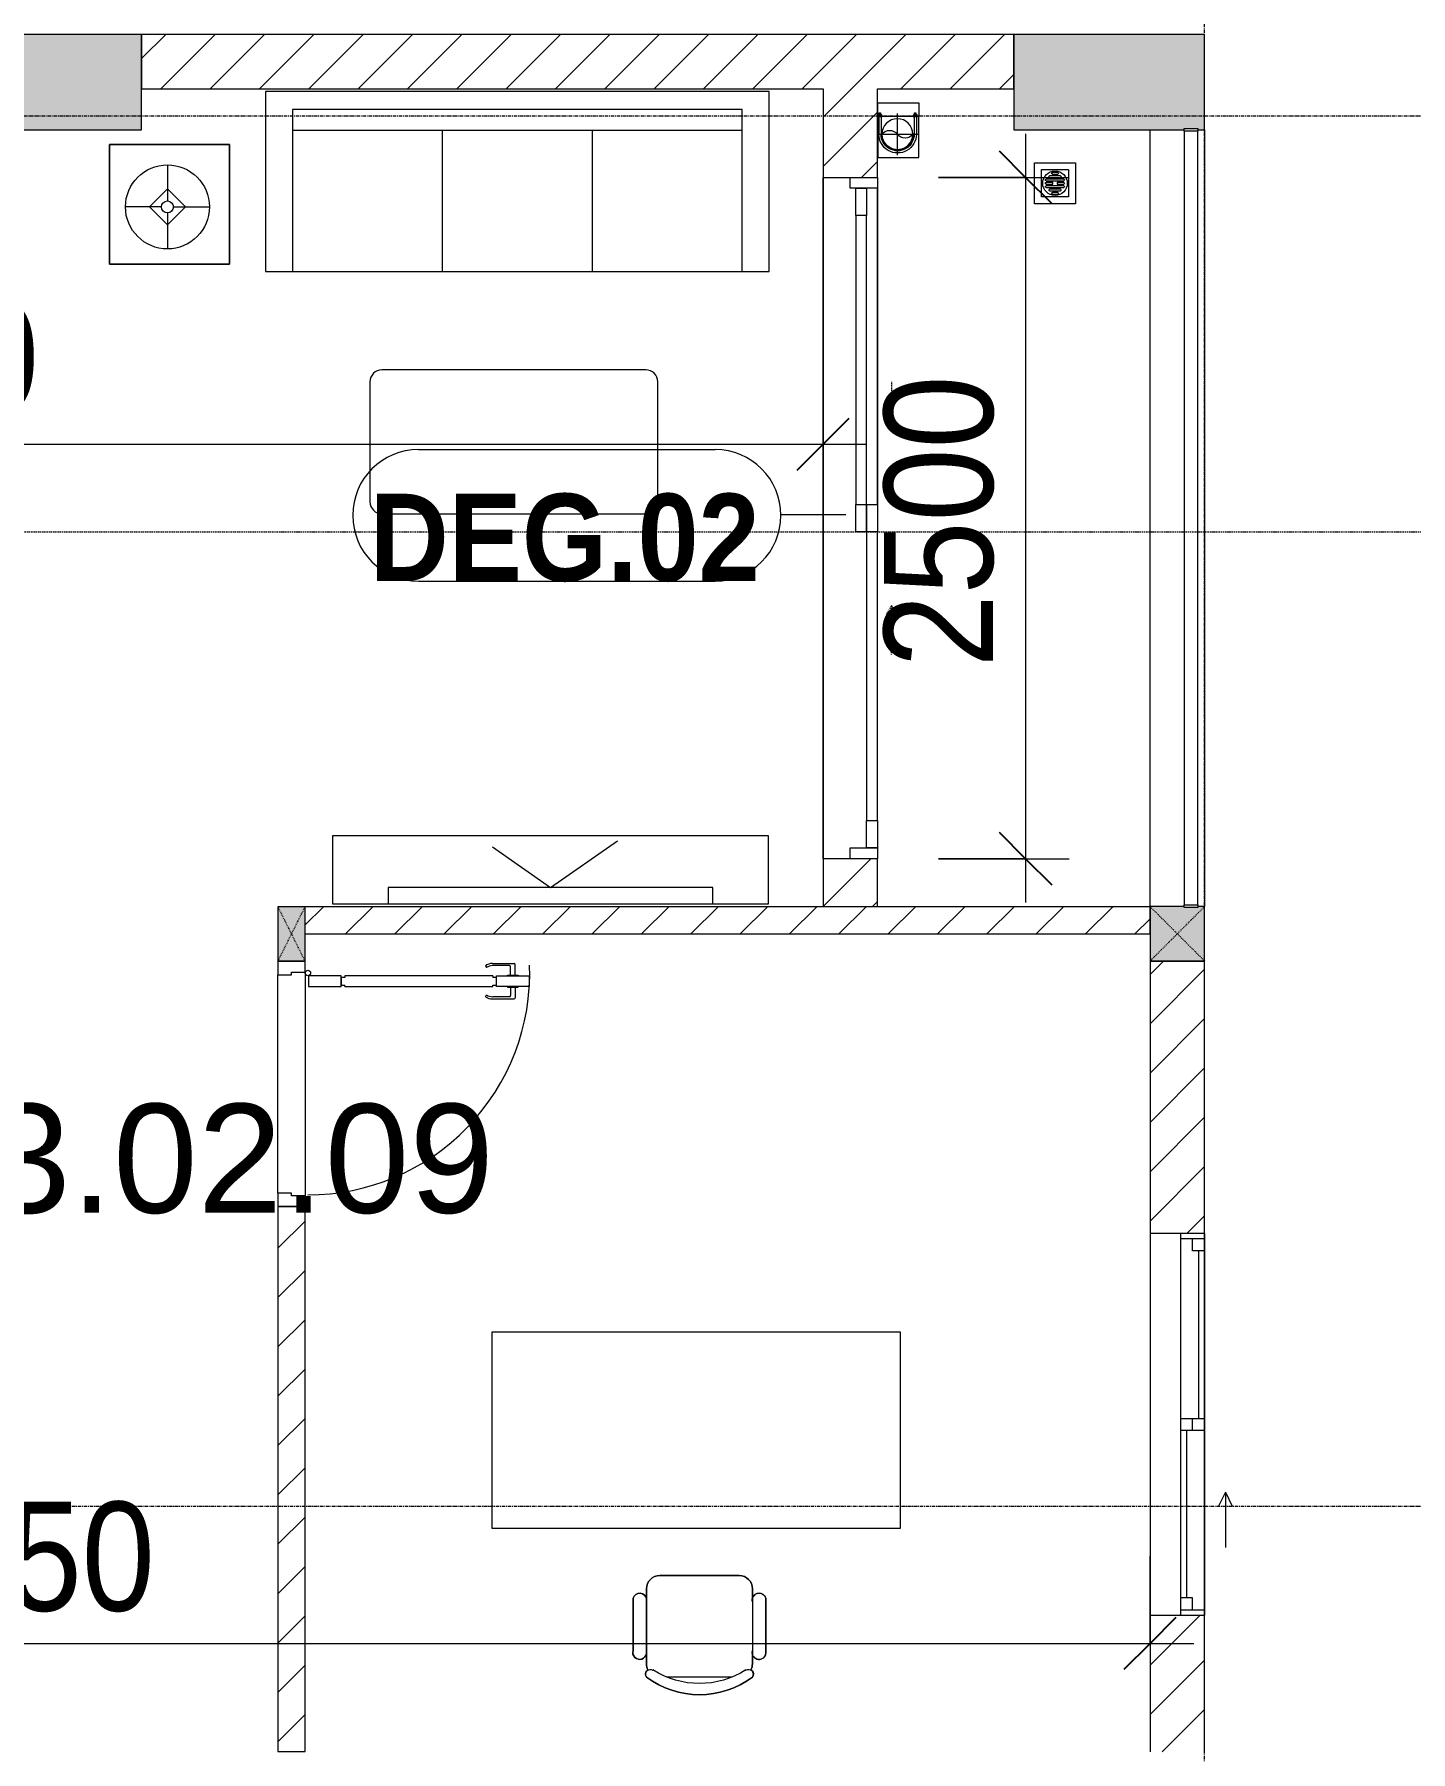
# Model space of a CAD drawing. Header units: millimetres. Extents: x 962 to 239635, y -15958 to 82755.
# Drawn here: x 184710 to 189760, y 27537 to 33837 of the extents above; entities that cross this region are included whole.
import ezdxf

# ---------------------------------------------------------------- set-up
doc = ezdxf.new("R2010")
doc.units = ezdxf.units.MM
for name, pattern in [('Dash', [6, 3, -3]), ('Dash Dot 3_16_', [7.9375, 4.7625, -1.5875, 0, -1.5875]), ('Grid Line', [22.225, 12.7, -3.175, 3.175, -3.175]), ('IMPORT-CENTER _2_', [40.64, 25.4, -5.08, 5.08, -5.08])]:
    doc.linetypes.add(name, pattern=pattern)
for name, color, linetype, lineweight in [('0-1', 7, 'Continuous', 5), ('A-ANNO-DIMS', 211, 'Continuous', 9), ('A-ANNO-DIMS-160', 211, 'Continuous', 9), ('A-AREA-IDEN', 2, 'Continuous', 9), ('A-DETL-GENF-1', 9, 'Continuous', 9), ('A-DOOR', 31, 'Continuous', 9), ('A-DOOR-1', 254, 'Continuous', 9), ('A-DOOR-2', 9, 'Continuous', 9), ('A-DOOR-FRAM', 31, 'Continuous', 9), ('A-DOOR-HDLN', 31, 'Dash', 9), ('A-DOOR-IDEN', 31, 'Continuous', 9), ('A-FLOR-2', 9, 'Continuous', 9), ('A-FLOR-HRAL', 11, 'Continuous', 9), ('A-GLAZ', 151, 'Continuous', 9), ('A-WALL', 113, 'Continuous', 9), ('A-WALL-1', 253, 'Continuous', 18), ('A-WALL-2', 9, 'Continuous', 9), ('A-WALL-3', 113, 'Continuous', 18), ('A-WALL-PATT-1', 10, 'Continuous', 9), ('A-WALL-PATT-2', 111, 'Continuous', 9), ('G-ANNO-SYMB-1', 111, 'Dash Dot 3_16_', 18), ('G-IMPT', 8, 'Continuous', 9), ('G-IMPT-2', 8, 'IMPORT-CENTER _2_', 9), ('I-FURN', 30, 'Continuous', 9), ('I-FURN-1', 254, 'Continuous', 9), ('M-EQPM', 50, 'Continuous', 9), ('S-COLS', 52, 'Continuous', 9), ('S-COLS-1', 52, 'Continuous', 5), ('S-COLS-2', 7, 'Continuous', 18), ('S-COLS-3', 254, 'Continuous', 9), ('S-COLS-4', 253, 'Continuous', 18), ('S-COLS-5', 52, 'Dash', 9), ('S-COLS-6', 52, 'Continuous', 18), ('S-COLS-HDLN', 52, 'Dash', 9), ('S-COLS-HDLN-1', 9, 'Dash', 9), ('S-GRID-1', 1, 'Grid Line', 9)]:
    doc.layers.add(name, color=color, linetype=linetype, lineweight=lineweight)
doc.styles.add('Arial_11', font='arial_0.ttf', dxfattribs={"height": 400})
doc.styles.add('Arial_B_6', font='arialbd_0.ttf', dxfattribs={"width": 0.9, "height": 320})
doc.styles.add('UTM Avo', font='UTM Avo.ttf', dxfattribs={"width": 0.9, "height": 400})
doc.dimstyles.new('1_Dim_chi_tiet_2_5', dxfattribs={"dimscale": 304.8, "dimtxt": 399.720379, "dimasz": 0.629921, "dimexe": 0.524934, "dimexo": 0.0625, "dimgap": 0.052493, "dimtad": 1, "dimdec": 0, "dimrnd": 5, "dimzin": 0, "dimdsep": 46, "dimtxsty": 'UTM Avo', "dimblk1": 'OBLIQUE', "dimblk2": 'OBLIQUE', "dimsah": 1, "dimcen": 0.09, "dimdle": 0.524934, "dimazin": 0, "dimtfac": 1, "dimtdec": 4, "dimtix": 1, "dimtmove": 0, "dimatfit": 3, "dimfxl": 1.049869, "dimfxlon": 1, "dimtvp": 1, "dimtolj": 1, "dimtzin": 0, "dimarcsym": 2})
doc.dimstyles.new('1_Dim_chi_tiet_2_5_1', dxfattribs={"dimscale": 304.8, "dimtxt": 399.720379, "dimasz": 0.629921, "dimexe": 0.524934, "dimexo": 0.0625, "dimgap": 0.052493, "dimtad": 1, "dimdec": 0, "dimrnd": 5, "dimzin": 0, "dimdsep": 46, "dimtxsty": 'UTM Avo', "dimblk1": 'OBLIQUE', "dimblk2": 'OBLIQUE', "dimsah": 1, "dimcen": 0.09, "dimdle": 0.524934, "dimazin": 0, "dimtfac": 1, "dimtdec": 4, "dimtix": 1, "dimtmove": 0, "dimatfit": 3, "dimfxl": 1.049869, "dimfxlon": 1, "dimtvp": 1, "dimtolj": 1, "dimtzin": 0, "dimarcsym": 2})
pattern_1 = [(45, (0, 0), (-90.50967, 90.50967), [])]
pattern_2 = [(45, (61750.9, 0), (-90.50967, 90.50967), [])]

# ---------------------------------------------------------------- blocks, each defined once
blk = doc.blocks.new('NCV_TKTC_KET CAU_rvt-1-TKCS_MB TẦNG 2')
at = {"layer": 'S-COLS-1'}
for points in [[(123352.6, 33486.9), (123352.6, 33836.9), (122052.6, 33836.9), (122052.6, 33486.9), (122209.6, 33486.9)], [(127227.6, 33486.9), (127252.6, 33486.9), (127252.6, 33836.9), (126552.6, 33836.9), (126552.6, 33486.9), (127177.6, 33486.9), (127177.6, 33491.9), (127227.6, 33491.9)]]:
    blk.add_hatch(color=256, dxfattribs=at).paths.add_polyline_path(points)
at = {"layer": 'S-COLS-2'}
for p, q in [((123352.6, 33836.9), (122052.6, 33836.9)), ((123352.6, 33486.9), (123352.6, 33836.9)), ((127252.6, 33836.9), (126552.6, 33836.9)), ((126552.6, 33836.9), (126552.6, 33486.9)), ((127252.6, 33486.9), (127252.6, 33836.9)), ((122052.6, 33486.9), (123352.6, 33486.9)), ((126552.6, 33486.9), (127177.6, 33486.9)), ((127227.6, 33486.9), (127252.6, 33486.9))]:
    blk.add_line(p, q, dxfattribs=at)
blk = doc.blocks.new('DOOR_CW_01 CANH MO-PANEL KINH - DIW_01-900x2200-CỬA GỖ VÂN LAMINATE-553393-TKCS_MB TẦNG 2')
at = {"layer": 'A-DETL-GENF-1'}
for p, q in [((-399, 820.5), (-438, 820.5)), ((-399, 831.8), (-397, 831.8)), ((-399, 792.2), (-399, 831.8)), ((-397, 872), (-357, 872)), ((-397, 752), (-397, 872)), ((-397, 792.2), (-397, 831.8)), ((-357, 872), (-357, 752)), ((-357, 792.2), (-357, 831.8)), ((-355, 831.8), (-357, 831.8)), ((-355, 792.2), (-355, 831.8)), ((-355, 820.5), (-316, 820.5)), ((-442, 737), (-442, 816.5)), ((-434, 799.5), (-434, 737)), ((-399, 803.5), (-430, 803.5)), ((-397, 792.2), (-399, 792.2)), ((-357, 792.2), (-355, 792.2)), ((-355, 803.5), (-324, 803.5)), ((-320, 799.5), (-320, 737)), ((-312, 737), (-312, 816.5)), ((-433.9, 711.2), (-427.3, 715.8)), ((-357, 752), (-397, 752)), ((-397, 738), (-391, 738)), ((-397, 738), (-397, 196)), ((-363, 752), (-391, 752)), ((-391, 752), (-391, 738)), ((-363, 738), (-363, 752)), ((-357, 738), (-363, 738)), ((-357, 196), (-357, 738)), ((-320.1, 711.2), (-326.7, 715.8)), ((-397, 196), (-391, 196)), ((-391, 196), (-391, 182)), ((-357, 196), (-363, 196)), ((-363, 182), (-363, 196)), ((-357, 182), (-397, 182)), ((-397, 182), (-397, 62)), ((-391, 182), (-363, 182)), ((-357, 62), (-357, 182)), ((-397, 62), (-357, 62))]:
    blk.add_line(p, q, dxfattribs=at)
blk.add_circle((-407, 60), 10, dxfattribs=at)
for centre, radius, start, end in [((-438, 816.5), 4, 90, 180), ((-407, 60), 814, 360, 92), ((-316, 816.5), 4, 0, 90), ((-430, 799.5), 4, 90, 180), ((-324, 799.5), 4, 360, 90), ((-397, 737), 45, 180, 215), ((-397, 737), 37, 180, 215), ((-357, 737), 37, 325, 0), ((-357, 737), 45, 325, 0)]:
    blk.add_arc(centre, radius, start, end, dxfattribs=at)
at = {"layer": 'A-DOOR-2'}
for p, q in [((-410, 50), (-450, 50)), ((-450, 50), (-450, -50)), ((-410, 0), (-410, 50)), ((-400, 0), (-410, 0)), ((-407, 50), (-382, 50)), ((-400, -50), (-400, 0)), ((410, 0), (400, 0)), ((400, 0), (400, -50)), ((450, 50), (410, 50)), ((410, 50), (410, 0)), ((450, -50), (450, 50)), ((-450, -50), (-400, -50)), ((400, -50), (450, -50))]:
    blk.add_line(p, q, dxfattribs=at)
blk = doc.blocks.new('BAN LV A - BAN LV A_dwg_ban hoc2-348006-TKCS_MB TẦNG 2')
at = {"layer": 'I-FURN'}
for p, q in [((-194.4, 388.8), (-194.4, 113.4)), ((145.8, 437.4), (-145.8, 437.4)), ((194.4, 113.4), (194.4, 388.8)), ((-243, 354.4), (-243, 162)), ((194.4, 351.4), (194.4, 150.8)), ((243.7, 162), (243.7, 354.4)), ((-120.5, 64.8), (120.5, 64.8))]:
    blk.add_line(p, q, dxfattribs=at)
at = {"layer": 'I-FURN', "flags": 128}
blk.add_lwpolyline([(-737.8, 610.5), (-737.8, 1330.5), (-154.9, 1330.5), (762.2, 1330.5), (762.2, 610.5)], close=True, dxfattribs=at)
at = {"layer": 'I-FURN'}
for centre, radius, start, end in [((-145.8, 388.8), 48.6, 90, 180), ((145.8, 388.8), 48.6, 360, 90), ((-218.7, 347.3), 25.3, 343.7398, 163.7398), ((219.4, 347.3), 25.3, 16.2602, 170.70537), ((-218.7, 154.9), 25.3, 163.7398, 16.2602), ((219.4, 154.9), 25.3, 189.29463, 16.2602), ((-180.2, 75.4), 17.8, 57.97259, 216.69006), ((-145.8, 113.4), 48.6, 180, 207.58444), ((0, 324), 324, 233.1301, 306.8699), ((0, 359.3), 318.2, 237.57575, 302.42425), ((180.2, 75.4), 17.8, 323.30994, 122.02741), ((145.8, 113.4), 48.6, 332.41556, 0)]:
    blk.add_arc(centre, radius, start, end, dxfattribs=at)
blk = doc.blocks.new('BAN LV A - BAN LV A_dwg-348005-TKCS_MB TẦNG 2')
at = {"extrusion": (0, 0, -1), "zscale": -1, "rotation": 180}
blk.add_blockref('BAN LV A - BAN LV A_dwg_ban hoc2-348006-TKCS_MB TẦNG 2', (-729, 1383.7), dxfattribs=at)
blk = doc.blocks.new('BAN LV A - BAN LV A-348231-TKCS_MB TẦNG 2')
at = {"layer": 'I-FURN-1'}
for p, q in [((534.6, 1270.3), (534.6, 1235.9)), ((923.4, 1232.9), (923.4, 1270.3)), ((486, 1221.7), (486, 1029.3)), ((972.7, 1029.3), (972.7, 1221.7)), ((534.6, 1029.3), (534.6, 994.9)), ((923.4, 994.9), (923.4, 1032.3)), ((583.2, 946.3), (874.8, 946.3)), ((1491.2, 773.2), (-8.8, 773.2)), ((-8.8, 773.2), (-8.8, 53.2)), ((1491.2, 53.2), (1491.2, 773.2)), ((-8.8, 53.2), (1491.2, 53.2))]:
    blk.add_line(p, q, dxfattribs=at)
for centre, radius, start, end in [((729, 1059.7), 324, 53.1301, 126.8699), ((548.9, 1308.3), 17.8, 143.30994, 240.59603), ((583.2, 1270.3), 48.6, 152.41556, 180), ((909.2, 1308.3), 17.8, 299.40397, 36.69006), ((874.8, 1270.3), 48.6, 360, 27.58444), ((510.3, 1228.8), 25.3, 16.2602, 196.2602), ((948.4, 1228.8), 25.3, 343.7398, 170.70537), ((510.3, 1036.4), 25.3, 196.2602, 343.7398), ((948.4, 1036.4), 25.3, 189.29463, 343.7398), ((583.2, 994.9), 48.6, 180, 270), ((874.8, 994.9), 48.6, 270, 360)]:
    blk.add_arc(centre, radius, start, end, dxfattribs=at)
blk.add_blockref('BAN LV A - BAN LV A_dwg-348005-TKCS_MB TẦNG 2', (0, 0))
blk = doc.blocks.new('G1_SOF - BO TRU - 100x200-745959-TKCS_MB TẦNG 2')
at = {"layer": 'S-COLS'}
blk.add_hatch(color=256, dxfattribs=at).paths.add_polyline_path([(-50, 100), (-50, -100), (50, -100), (50, 100)])
at = {"layer": 'S-COLS-4'}
for p, q in [((50, 100), (-50, 100)), ((-50, 100), (-50, -100)), ((50, -100), (50, 100)), ((-50, -100), (50, -100))]:
    blk.add_line(p, q, dxfattribs=at)
at = {"layer": 'S-COLS-HDLN-1'}
for p, q in [((50, 100), (-50, -100)), ((-50, 100), (50, -100))]:
    blk.add_line(p, q, dxfattribs=at)
blk = doc.blocks.new('LOBBY_SOFA_1 - LOBBY_SOFA_1-901220-TKCS_MB TẦNG 2')
at = {"layer": 'I-FURN'}
for p, q in [((-2556, 0), (-2556, -660)), ((-708, 0), (-2556, 0)), ((-708, -660), (-708, 0)), ((-2457, -66), (-2457, -660)), ((-807, -66), (-2457, -66)), ((-807, -660), (-807, -66)), ((-807, -143), (-2457, -143)), ((-1907, -143), (-1907, -660)), ((-1357, -143), (-1357, -660)), ((-3128.2, -193.5), (-2688.2, -193.5)), ((-3128.2, -633.5), (-3128.2, -193.5)), ((-2688.2, -193.5), (-2688.2, -633.5)), ((-2915.4, -269), (-2915.4, -401)), ((-2915.4, -357), (-2981.4, -423)), ((-2849.4, -423), (-2915.4, -357)), ((-2937.4, -423), (-3069.4, -423)), ((-2981.4, -423), (-2915.4, -489)), ((-2915.4, -489), (-2849.4, -423)), ((-2893.4, -423), (-2761.4, -423)), ((-2915.4, -445), (-2915.4, -577)), ((-2688.2, -633.5), (-3128.2, -633.5)), ((-2556, -660), (-708, -660)), ((-2172.3, -1064.5), (-2172.3, -1504.5)), ((-1160.3, -1020.5), (-2128.3, -1020.5)), ((-1116.3, -1504.5), (-1116.3, -1064.5)), ((-2128.3, -1548.5), (-1160.3, -1548.5))]:
    blk.add_line(p, q, dxfattribs=at)
for radius in [154, 22]:
    blk.add_circle((-2915.4, -423), radius, dxfattribs=at)
for centre, start, end in [((-2128.3, -1064.5), 90, 180), ((-1160.3, -1064.5), 0, 90), ((-2128.3, -1504.5), 180, 270), ((-1160.3, -1504.5), 270, 0)]:
    blk.add_arc(centre, 44, start, end, dxfattribs=at)
at = {"layer": 'I-FURN-1'}
for p, q in [((-708, 0), (-2556, 0)), ((-2556, 0), (-2556, -660)), ((-708, -660), (-708, 0)), ((-2688.2, -193.5), (-3128.2, -193.5)), ((-3128.2, -193.5), (-3128.2, -633.5)), ((-2688.2, -633.5), (-2688.2, -193.5)), ((-3128.2, -633.5), (-2688.2, -633.5)), ((-2556, -660), (-708, -660)), ((-2172.3, -1064.5), (-2172.3, -1504.5)), ((-1160.3, -1020.5), (-2128.3, -1020.5)), ((-1116.3, -1504.5), (-1116.3, -1064.5)), ((-2128.3, -1548.5), (-1160.3, -1548.5))]:
    blk.add_line(p, q, dxfattribs=at)
for centre, start, end in [((-2128.3, -1064.5), 90, 180), ((-1160.3, -1064.5), 0, 90), ((-2128.3, -1504.5), 180, 270), ((-1160.3, -1504.5), 270, 0)]:
    blk.add_arc(centre, 44, start, end, dxfattribs=at)
blk = doc.blocks.new('RES_BAN AN - RES_BAN AN-901223-TKCS_MB TẦNG 2')
at = {"layer": 'I-FURN-1'}
for p, q in [((1600, 0), (0, 0)), ((0, 0), (0, -250)), ((1600, -250), (1600, 0)), ((0, -250), (1600, -250))]:
    blk.add_line(p, q, dxfattribs=at)
blk = doc.blocks.new('KE TIVI-2 - KE TIVI-2-885819-TKCS_MB TẦNG 2')
at = {"layer": 'I-FURN-1'}
for p, q in [((-595.6, 0), (-595.6, -60)), ((595.6, 0), (-595.6, 0)), ((-595.6, -60), (595.6, -60)), ((0, -60), (-245.7, -232.1)), ((213, -209.1), (0, -60)), ((595.6, -60), (595.6, 0))]:
    blk.add_line(p, q, dxfattribs=at)
blk = doc.blocks.new('NCV_TKTC_TANG 2_rvt-1-TKCS_MB TẦNG 2')
at = {"layer": 'A-WALL-PATT-1'}
h = blk.add_hatch(dxfattribs=at)
h.set_pattern_fill('FP_1', color=256, style=0, pattern_type=2)
h.set_pattern_definition(pattern_1)
h.paths.add_polyline_path([(127052.6, 30536.9), (127052.6, 30636.9), (123952.6, 30636.9), (123952.6, 30536.9), (125433.8, 30536.9)])
h = blk.add_hatch(dxfattribs=at)
h.set_pattern_fill('FP_1', color=256, style=0, pattern_type=2)
h.set_pattern_definition(pattern_1)
h.paths.add_polyline_path([(123852.6, 27537.4), (123952.6, 27537.4), (123952.6, 29536.5), (123852.6, 29536.5), (123852.6, 27850)])
at = {"layer": 'A-FLOR-2'}
for p, q in [((125852.6, 30812.4), (125852.6, 33312.4)), ((125852.6, 33312.4), (125852.6, 30813.1)), ((126052.6, 32112.4), (126052.6, 33272.4)), ((125852.6, 30813.1), (125952.6, 30813.1)), ((123852.6, 29586.5), (123852.6, 30386.5)), ((123952.6, 30396.5), (123952.6, 29576.5))]:
    blk.add_line(p, q, dxfattribs=at)
at = {"layer": 'A-WALL-1'}
for p, q in [((127052.6, 30636.9), (123952.6, 30636.9)), ((127052.6, 30536.9), (127052.6, 30636.9)), ((123952.6, 30536.9), (127052.6, 30536.9)), ((123852.6, 30436.5), (123952.6, 30436.5)), ((123952.6, 29536.5), (123852.6, 29536.5)), ((123852.6, 29536.5), (123852.6, 27537.4)), ((123952.6, 27537.4), (123952.6, 29536.5)), ((123852.6, 27537.4), (123952.6, 27537.4))]:
    blk.add_line(p, q, dxfattribs=at)
at = {"layer": 'A-WALL-2'}
for p, q in [((123852.6, 29586.5), (123852.6, 30386.5)), ((123952.6, 30396.5), (123952.6, 29576.5))]:
    blk.add_line(p, q, dxfattribs=at)
at = {"layer": 'A-DOOR-1', "rotation": 269.9999999999996}
blk.add_blockref('DOOR_CW_01 CANH MO-PANEL KINH - DIW_01-900x2200-CỬA GỖ VÂN LAMINATE-553393-TKCS_MB TẦNG 2', (123902.6, 29986.5), dxfattribs=at)
at = {"layer": 'I-FURN-1'}
blk.add_blockref('LOBBY_SOFA_1 - LOBBY_SOFA_1-901220-TKCS_MB TẦNG 2', (126362.6, 33626.9), dxfattribs=at)
at = {"layer": 'I-FURN-1', "rotation": 180}
for name, p in [('RES_BAN AN - RES_BAN AN-901223-TKCS_MB TẦNG 2', (125652.9, 30646.9)), ('KE TIVI-2 - KE TIVI-2-885819-TKCS_MB TẦNG 2', (124852.9, 30646.9)), ('BAN LV A - BAN LV A-348231-TKCS_MB TẦNG 2', (126128.2, 29129.7))]:
    blk.add_blockref(name, p, dxfattribs=at)
at = {"layer": 'S-COLS-3', "rotation": 180}
blk.add_blockref('G1_SOF - BO TRU - 100x200-745959-TKCS_MB TẦNG 2', (123902.6, 30536.9), dxfattribs=at)
blk = doc.blocks.new('1_FAMILY RVT - W01-WxH 1400x1400xmm-389822-TKCS_MB TẦNG 2')
at = {"layer": 'A-GLAZ'}
for p, q in [((248.4, 172.39), (299.2, 197.79)), ((248.4, 172.39), (299.2, 146.99)), ((248.4, 172.39), (451.6, 172.39)), ((-700, 96.19), (-700, -103.81)), ((700, 96.19), (-700, 96.19)), ((-700, 96.19), (-636.5, 96.19)), ((-680.95, 96.19), (-680.95, 7.29)), ((-636.5, 96.19), (-22.225, 96.19)), ((-636.5, 96.19), (-636.5, 51.74)), ((-636.5, 73.965), (-22.225, 73.965)), ((-22.225, 7.29), (-22.225, 96.19)), ((-22.225, 96.19), (22.225, 96.19)), ((22.225, 96.19), (680.95, 96.19)), ((22.225, 96.19), (22.225, 7.29)), ((680.95, 96.19), (700, 96.19)), ((680.95, 96.19), (680.95, 7.29)), ((700, -103.81), (700, 96.19)), ((-700, 7.29), (-680.95, 7.29)), ((-636.5, 51.74), (-680.95, 51.74)), ((-680.95, 7.29), (-22.225, 7.29)), ((22.225, 51.74), (-22.225, 51.74)), ((-22.225, 7.29), (22.225, 7.29)), ((22.225, 29.515), (636.5, 29.515)), ((22.225, 7.29), (636.5, 7.29)), ((636.5, 51.74), (636.5, 7.29)), ((680.95, 51.74), (636.5, 51.74)), ((636.5, 7.29), (700, 7.29)), ((-700, -103.81), (700, -103.81))]:
    blk.add_line(p, q, dxfattribs=at)
blk = doc.blocks.new('TKTC_XREF_251221_MB TANG 2-7 - TKTC_XREF_260130_MB TANG 2-5_dwg_$cc-V183-TKCS_MB TẦNG 2')
at = {"layer": 'G-IMPT-2'}
for p, q in [((0, -0.64), (0, 0.673)), ((-0.673, 0), (0.673, 0))]:
    blk.add_line(p, q, dxfattribs=at)
at = {"layer": 'M-EQPM'}
blk.add_circle((0, 0), 0.5, dxfattribs=at)
for centre, radius, start, end in [((0, 0), 0.5, 90, 270), ((0.188, 0.25), 0.313, 126.8699, 233.1301), ((-0.188, -0.25), 0.313, 306.8699, 53.1301)]:
    blk.add_arc(centre, radius, start, end, dxfattribs=at)
blk = doc.blocks.new('TKTC_XREF_251221_MB TANG 2-7 - TKTC_XREF_260130_MB TANG 2-5_dwg_CUM U_DN100-4746799-TKCS_MB TẦNG 2')
at = {"layer": 'G-IMPT'}
blk.add_hatch(color=256, dxfattribs=at).paths.add_polyline_path([(0, 61), (15.8, 58.9), (30.5, 52.8), (43.1, 43.1), (52.8, 30.5), (58.9, 15.8), (61, 0), (58.9, -15.8), (52.8, -30.5), (43.1, -43.1), (30.5, -52.8), (15.8, -58.9), (0, -61), (0, -57), (14.8, -55.1), (28.5, -49.4), (40.3, -40.3), (49.4, -28.5), (55.1, -14.8), (57, 0), (55.1, 14.8), (49.4, 28.5), (40.3, 40.3), (28.5, 49.4), (14.8, 55.1), (0, 57)])
for p, q in [((-79.1, 66.6), (-79.1, 63.4)), ((-76.6, 66.6), (-76.6, 63.4)), ((-74.6, 66.6), (-74.6, 63.4)), ((-72.7, 69.3), (-72.7, 60.7)), ((-66.9, 67.9), (-71.7, 67.9)), ((-65, 69), (0, 69)), ((-66.9, 62.1), (-71.7, 62.1)), ((-72.7, -60.7), (-72.7, -69.3)), ((-66.9, -62.1), (-71.7, -62.1)), ((-79.1, -63.4), (-79.1, -66.6)), ((-76.6, -63.4), (-76.6, -66.6)), ((-74.6, -63.4), (-74.6, -66.6)), ((-66.9, -67.9), (-71.7, -67.9)), ((-65, -69), (0, -69))]:
    blk.add_line(p, q, dxfattribs=at)
at = {"layer": 'G-IMPT', "flags": 128}
for points in [[(-72.7, 67.6), (-78.1, 67.6), (-78.1, 62.4), (-72.7, 62.4)], [(-71.7, 59.2), (-66.9, 59.2), (-66.9, 70.8), (-71.7, 70.8)], [(-66.9, 70.8), (-66.9, 72.7), (-65, 72.7), (-65, 57.3), (-66.9, 57.3), (-66.9, 59.2)], [(-65, 61), (0, 61), (0, 57)], [(-72.7, -62.4), (-78.1, -62.4), (-78.1, -67.6), (-72.7, -67.6)], [(-71.7, -70.8), (-66.9, -70.8), (-66.9, -59.2), (-71.7, -59.2)], [(-66.9, -59.2), (-66.9, -57.3), (-65, -57.3), (-65, -72.7), (-66.9, -72.7), (-66.9, -70.8)], [(-65, -61), (0, -61), (0, -57)]]:
    blk.add_lwpolyline(points, dxfattribs=at)
at = {"layer": 'G-IMPT'}
for centre, radius, start, end in [((-78.1, 66.6), 0.96, 90, 180), ((-78.1, 63.4), 0.96, 180, 270), ((-71.1, 69.3), 1.56, 112.61986, 247.38014), ((-67.9, 65), 4.8, 143.1301, 216.8699), ((0, 0), 69, 270, 90), ((-71.1, 60.7), 1.56, 112.61986, 247.38014), ((0, 0), 61, 270, 90), ((0, 0), 57, 270, 90), ((-78.1, -63.4), 0.96, 90, 180), ((-71.1, -60.7), 1.56, 112.61986, 247.38014), ((-67.9, -65), 4.8, 143.1301, 216.8699), ((-78.1, -66.6), 0.96, 180, 270), ((-71.1, -69.3), 1.56, 112.61986, 247.38014)]:
    blk.add_arc(centre, radius, start, end, dxfattribs=at)
blk = doc.blocks.new('TKTC_XREF_251221_MB TANG 2-7 - TKTC_XREF_260130_MB TANG 2-5_dwg_THU NUOC - THU NUOC-444531-TKCS_MB TẦNG 1-4746810-TKCS_MB TẦNG 2')
at = {"layer": 'G-IMPT'}
for p, q in [((-23.3, 10.8), (40.9, 10.8)), ((40.9, 4.8), (-23.3, 4.8)), ((-11, 23.3), (28.5, 23.3)), ((28.5, 17.3), (-11, 17.3)), ((-1.1, 35.6), (18.5, 35.6)), ((18.5, 29.6), (-1.1, 29.6)), ((-23.3, -13.6), (40.9, -13.6)), ((40.9, -19.6), (-23.3, -19.6)), ((-11, -26.1), (28.5, -26.1)), ((28.5, -32.1), (-11, -32.1)), ((-1.1, -38.5), (18.5, -38.5)), ((18.5, -44.5), (-1.1, -44.5))]:
    blk.add_line(p, q, dxfattribs=at)
at = {"layer": 'G-IMPT', "flags": 128}
for points in [[(83.7, -79.4), (83.7, 70.6), (-66.3, 70.6), (-66.3, -79.4)], [(58.7, -54.4), (58.7, 45.6), (-41.3, 45.6), (-41.3, -54.4)]]:
    blk.add_lwpolyline(points, close=True, dxfattribs=at)
for points in [[(-23.3, -1.2), (0.7, -1.2), (0.7, -7.2), (-23.3, -7.2)], [(40.9, -7.2), (16.7, -7.2), (16.7, -1.2), (40.9, -1.2)]]:
    blk.add_lwpolyline(points, dxfattribs=at)
at = {"layer": 'G-IMPT'}
for centre, radius, start, end in [((8.7, -4.4), 45, 360, 180), ((8.7, -4.4), 45, 360, 180), ((-23.3, 7.8), 3, 90, 270), ((-11, 20.3), 3, 90, 270), ((-1.1, 32.6), 3, 90, 270), ((18.5, 32.6), 3, 270, 90), ((28.5, 20.3), 3, 270, 90), ((40.9, 7.8), 3, 270, 90), ((8.7, -4.4), 45, 180, 360), ((8.7, -4.4), 45, 180, 360), ((-23.3, -4.2), 3, 90, 270), ((-23.3, -16.6), 3, 90, 270), ((-11, -29.1), 3, 90, 270), ((-1.1, -41.5), 3, 90, 270), ((18.5, -41.5), 3, 270, 90), ((28.5, -29.1), 3, 270, 90), ((40.9, -4.2), 3, 270, 90), ((40.9, -16.6), 3, 270, 90)]:
    blk.add_arc(centre, radius, start, end, dxfattribs=at)
blk = doc.blocks.new('TKTC_XREF_251221_MB TANG 2-7 - TKTC_XREF_251221_MB TANG 2-7-2039446-TKCS_MB TẦNG 2')
at = {"layer": 'M-EQPM'}
for p, q in [((92401, 16298.6), (92401.4, 16348.4)), ((92401.4, 16348.4), (92551.8, 16348.4)), ((92551.8, 16348.4), (92551.5, 16298.6)), ((92551.5, 16298.6), (92401, 16298.6)), ((92551.6, 16298.5), (92401.3, 16298.5)), ((92401.3, 16298.5), (92401.3, 16148.8)), ((92551.6, 16148.8), (92551.6, 16298.5)), ((92401.3, 16148.8), (92551.6, 16148.8))]:
    blk.add_line(p, q, dxfattribs=at)
at = {"extrusion": (0, 0, -1)}
for name, p, xscale, yscale, zscale, rotation in [('TKTC_XREF_251221_MB TANG 2-7 - TKTC_XREF_260130_MB TANG 2-5_dwg_$cc-V183-TKCS_MB TẦNG 2', (-92472.8, 16233.6), 113.7150000000073, 113.7150000000073, -113.7150000000073, 89.99900866374671), ('TKTC_XREF_251221_MB TANG 2-7 - TKTC_XREF_260130_MB TANG 2-5_dwg_CUM U_DN100-4746799-TKCS_MB TẦNG 2', (-92473.7, 16233.6), 0.9975000000000006, 0.9975000000000006, -0.9975000000000006, 270.0009913382947)]:
    blk.add_blockref(name, p, dxfattribs=dict(at, xscale=xscale, yscale=yscale, zscale=zscale, rotation=rotation))
at = {"extrusion": (0, 0, -1), "zscale": -1}
blk.add_blockref('TKTC_XREF_251221_MB TANG 2-7 - TKTC_XREF_260130_MB TANG 2-5_dwg_THU NUOC - THU NUOC-444531-TKCS_MB TẦNG 1-4746810-TKCS_MB TẦNG 2', (-93059.9, 16058.1), dxfattribs=at)
blk = doc.blocks.new('Railing - 50 x 10mm-1251311-TKCS_MB TẦNG 2')
at = {"layer": 'A-FLOR-HRAL'}
for p, q in [((25, 5), (-25, 5)), ((-25, 5), (-25, -5)), ((25, -5), (25, 5)), ((-25, -5), (25, -5))]:
    blk.add_line(p, q, dxfattribs=at)
blk = doc.blocks.new('Railing - Railing-3231485-TKCS_MB TẦNG 2')
at = {"layer": 'A-FLOR-HRAL'}
for p, q in [((127177.6, 33481.9), (127177.6, 30644)), ((127227.6, 30644), (127227.6, 33481.9))]:
    blk.add_line(p, q, dxfattribs=at)
at = {"extrusion": (0, 0, -1), "zscale": -1}
for p in [(-127202.6, 33486.9), (-127202.6, 30639)]:
    blk.add_blockref('Railing - 50 x 10mm-1251311-TKCS_MB TẦNG 2', p, dxfattribs=at)
blk = doc.blocks.new('DEG_02-DEG_03 - DEG_02-2500x2400mm-CỬA ĐI 02 CÁNH TRƯỢT-841416-TKCS_MB TẦNG 2')
at = {"layer": 'A-DOOR'}
for p, q in [((-1210, -100), (-1210, -60)), ((-1210, -60), (-1110, -60)), ((-1110, -60), (-1110, -100)), ((-50, -60), (-1110, -60)), ((-50, -60), (-50, -20)), ((-50, -20), (50, -20)), ((50, -60), (-50, -60)), ((-50, -100), (-50, -60)), ((-50, -60), (50, -60)), ((50, -20), (50, -60)), ((1110, -20), (50, -20)), ((50, -60), (1110, -60)), ((50, -60), (50, -100)), ((1110, -60), (1110, -20)), ((1110, -20), (1210, -20)), ((1210, -60), (1110, -60)), ((1210, -20), (1210, -60)), ((-1110, -100), (-1210, -100)), ((-1110, -100), (-50, -100)), ((50, -100), (-50, -100))]:
    blk.add_line(p, q, dxfattribs=at)
at = {"layer": 'A-DOOR-FRAM'}
for p, q in [((-1250, 0), (-1210, 0)), ((-1250, -100), (-1250, 0)), ((-1210, 0), (-1210, -100)), ((1210, -100), (1210, 0)), ((1210, 0), (1250, 0)), ((1250, 0), (1250, -100)), ((-1210, -100), (-1250, -100)), ((1250, -100), (1210, -100))]:
    blk.add_line(p, q, dxfattribs=at)
at = {"layer": 'A-DOOR-HDLN'}
for p, q in [((-500.4, -151.1), (-320.4, -151.1)), ((-320.4, -151.1), (-355, -131.1)), ((-320.4, -151.1), (-355, -171.1)), ((320.4, -151.1), (355, -131.1)), ((320.4, -151.1), (355, -171.1)), ((500.4, -151.1), (320.4, -151.1))]:
    blk.add_line(p, q, dxfattribs=at)
blk = doc.blocks.new('G1_SOF - BO TRU - 200x200-3052401-TKCS_MB TẦNG 2')
at = {"layer": 'S-COLS-HDLN'}
for p, q in [((-100, -100), (100, 100)), ((100, -100), (-100, 100))]:
    blk.add_line(p, q, dxfattribs=at)
blk = doc.blocks.new('DIMBLOCK206-TKCS_MB TẦNG 2')
at = {"layer": 'A-ANNO-DIMS-160'}
for p, q in [((188346.7, 33472.4), (188346.7, 30652.4)), ((188026.7, 33312.4), (188506.7, 33312.4)), ((188346.7, 33312.4), (188026.7, 33312.4)), ((188026.7, 30812.4), (188506.7, 30812.4)), ((188346.7, 30812.4), (188026.7, 30812.4))]:
    blk.add_line(p, q, dxfattribs=at)
at = {"layer": 'A-ANNO-DIMS-160', "lineweight": 25}
for p, q in [((188346.7, 33312.4), (188250.7, 33408.4)), ((188346.7, 33312.4), (188442.7, 33216.4)), ((188346.7, 30812.4), (188250.7, 30908.4)), ((188346.7, 30812.4), (188442.7, 30716.4))]:
    blk.add_line(p, q, dxfattribs=at)
at = {"layer": 'A-ANNO-DIMS-160', "color": 0, "insert": (187827, 31514.6), "char_height": 400, "width": 1314.636, "attachment_point": 1, "rotation": 90, "line_spacing_factor": 1.110334, "style": 'UTM Avo'}
blk.add_mtext('2500', dxfattribs=at)
blk = doc.blocks.new('_Oblique')
at = {"color": 0, "linetype": 'ByBlock', "lineweight": -2}
blk.add_line((-0.5, -0.5), (0.5, 0.5), dxfattribs=at)
blk = doc.blocks.new('STN_Door Tag - STN_Door Tag-1788670-TKCS_MB TẦNG 2')
at = {"layer": 'A-DOOR-IDEN'}
for p, q in [((-3.37, 1.495), (3.431, 1.495)), ((-3.37, -1.524), (3.431, -1.524))]:
    blk.add_line(p, q, dxfattribs=at)
for centre, start, end in [((-3.37, -0.015), 90, 270), ((3.431, -0.015), 270, 90)]:
    blk.add_arc(centre, 1.509, start, end, dxfattribs=at)
blk = doc.blocks.new('DIMBLOCK294-TKCS_MB TẦNG 2')
at = {"layer": 'A-ANNO-DIMS-160'}
for p, q in [((180803.5, 32653.2), (180803.5, 32173.2)), ((180803.5, 32333.2), (180803.5, 32653.2)), ((187603.5, 32653.2), (187603.5, 32173.2)), ((187603.5, 32333.2), (187603.5, 32653.2)), ((180643.5, 32333.2), (187763.5, 32333.2))]:
    blk.add_line(p, q, dxfattribs=at)
at = {"layer": 'A-ANNO-DIMS-160', "lineweight": 25}
for p, q in [((180803.5, 32333.2), (180899.5, 32429.2)), ((187603.5, 32333.2), (187699.5, 32429.2)), ((180803.5, 32333.2), (180707.5, 32237.2)), ((187603.5, 32333.2), (187507.5, 32237.2))]:
    blk.add_line(p, q, dxfattribs=at)
at = {"layer": 'A-ANNO-DIMS-160', "color": 0, "insert": (183655.7, 32852.8), "char_height": 400, "width": 1314.636, "attachment_point": 1, "line_spacing_factor": 1.110334, "style": 'UTM Avo'}
blk.add_mtext('6800', dxfattribs=at)
blk = doc.blocks.new('DIMBLOCK360-TKCS_MB TẦNG 2')
at = {"layer": 'A-ANNO-DIMS-160'}
for p, q in [((180453.5, 28254.2), (180453.5, 27774.2)), ((180453.5, 27934.2), (180453.5, 28254.2)), ((188803.5, 28254.2), (188803.5, 27774.2)), ((188803.5, 27934.2), (188803.5, 28254.2)), ((180293.5, 27934.2), (188963.5, 27934.2))]:
    blk.add_line(p, q, dxfattribs=at)
at = {"layer": 'A-ANNO-DIMS-160', "lineweight": 25}
for p, q in [((180453.5, 27934.2), (180549.5, 28030.2)), ((188803.5, 27934.2), (188899.5, 28030.2)), ((180453.5, 27934.2), (180357.5, 27838.2)), ((188803.5, 27934.2), (188707.5, 27838.2))]:
    blk.add_line(p, q, dxfattribs=at)
at = {"layer": 'A-ANNO-DIMS-160', "color": 0, "insert": (184080.7, 28453.9), "char_height": 400, "width": 1314.636, "attachment_point": 1, "line_spacing_factor": 1.110334, "style": 'UTM Avo'}
blk.add_mtext('8350', dxfattribs=at)

msp = doc.modelspace()

# ---------------------------------------------------------------- hatches: boundary and pattern name
at = {"layer": 'A-WALL-PATT-2'}
h = msp.add_hatch(dxfattribs=at)
h.set_pattern_fill('FP_1', color=256, style=0, pattern_type=2)
h.set_pattern_definition(pattern_2)
h.paths.add_polyline_path([(188303.5, 33636.9), (188303.5, 33836.9), (185103.5, 33836.9), (185103.5, 33636.9), (187990.7, 33636.9)])
h = msp.add_hatch(dxfattribs=at)
h.set_pattern_fill('FP_1', color=256, style=0, pattern_type=2)
h.set_pattern_definition(pattern_2)
h.paths.add_polyline_path([(187603.5, 30637.5), (187803.5, 30637.5), (187803.5, 30812.4), (187603.5, 30812.4)])
h.paths.add_polyline_path([(187603.5, 33312.4), (187803.5, 33312.4), (187803.5, 33636.9), (187603.5, 33636.9)])
h = msp.add_hatch(dxfattribs=at)
h.set_pattern_fill('FP_1', color=256, style=0, pattern_type=2)
h.set_pattern_definition(pattern_2)
h.paths.add_polyline_path([(189003.5, 27536.9), (189003.5, 28037.4), (188803.5, 28037.4), (188803.5, 27536.9)])
h.paths.add_polyline_path([(188803.5, 29437.4), (189003.5, 29437.4), (189003.5, 30437.4), (188803.5, 30437.4), (188803.5, 29966.3)])
at = {"layer": 'S-COLS-1'}
msp.add_hatch(color=256, dxfattribs=at).paths.add_polyline_path([(188978.5, 30437.4), (189003.5, 30437.4), (189003.5, 30637.4), (188978.5, 30637.4), (188978.5, 30634), (188928.5, 30634), (188928.5, 30637.4), (188803.5, 30637.4), (188803.5, 30437.4), (188928.5, 30437.4)])

# ---------------------------------------------------------------- linework, layer by layer
at = {"layer": 'A-DOOR-IDEN'}
msp.add_line((187687.2, 32074.2), (187449.1, 32074.2), dxfattribs=at)
at = {"layer": 'A-WALL'}
for p, q in [((188803.5, 30637.4), (188803.5, 33486.9)), ((189003.5, 33486.9), (189003.5, 30637.4)), ((187603.5, 30812.4), (187603.5, 33312.4)), ((187803.5, 33272.4), (187803.5, 32112.4)), ((189003.5, 30437.4), (188803.5, 30437.4))]:
    msp.add_line(p, q, dxfattribs=at)
at = {"layer": 'A-WALL-3'}
for p, q in [((188303.5, 33836.9), (185103.5, 33836.9)), ((185103.5, 33836.9), (185103.5, 33636.9)), ((188303.5, 33636.9), (188303.5, 33836.9)), ((185103.5, 33636.9), (187603.5, 33636.9)), ((187603.5, 33636.9), (187603.5, 33312.4)), ((187803.5, 33636.9), (188303.5, 33636.9)), ((187803.5, 33312.4), (187803.5, 33636.9)), ((187603.5, 33312.4), (187803.5, 33312.4)), ((187803.5, 30812.4), (187603.5, 30812.4)), ((187603.5, 30812.4), (187603.5, 30637.5)), ((187803.5, 30637.5), (187803.5, 30812.4)), ((187603.5, 30637.5), (187803.5, 30637.5)), ((188803.5, 30437.4), (188803.5, 29437.4)), ((189003.5, 29437.4), (189003.5, 30437.4)), ((188803.5, 28037.4), (188803.5, 27536.9)), ((189003.5, 27536.9), (189003.5, 28037.4))]:
    msp.add_line(p, q, dxfattribs=at)
at = {"layer": 'G-ANNO-SYMB-1'}
msp.add_line((90498.7, 32011.5), (196677.7, 32011.5), dxfattribs=at)
at = {"layer": 'S-COLS'}
msp.add_line((188803.5, 30437.4), (189003.5, 30437.4), dxfattribs=at)
at = {"layer": 'S-COLS-6'}
for p, q in [((188928.5, 30637.4), (188803.5, 30637.4)), ((188803.5, 30637.4), (188803.5, 30437.4)), ((189003.5, 30637.4), (188978.5, 30637.4)), ((189003.5, 30437.4), (189003.5, 30637.4))]:
    msp.add_line(p, q, dxfattribs=at)
at = {"layer": 'S-GRID-1'}
for p, q in [((189003.5, 19351.6), (189003.5, 76542.3)), ((189415.6, 33536.9), (96253.4, 33536.9)), ((193415.6, 33536.9), (189415.6, 33536.9)), ((189415.6, 28436.9), (96253.4, 28436.9)), ((193415.6, 28436.9), (189415.6, 28436.9))]:
    msp.add_line(p, q, dxfattribs=at)

# ---------------------------------------------------------------- block references
at = {"layer": '0-1'}
for name in ['NCV_TKTC_KET CAU_rvt-1-TKCS_MB TẦNG 2', 'NCV_TKTC_TANG 2_rvt-1-TKCS_MB TẦNG 2']:
    msp.add_blockref(name, (61750.9, 0), dxfattribs=at)
at = {"layer": 'A-DOOR', "rotation": 90.0000000000001}
msp.add_blockref('DEG_02-DEG_03 - DEG_02-2500x2400mm-CỬA ĐI 02 CÁNH TRƯỢT-841416-TKCS_MB TẦNG 2', (187703.5, 32062.4), dxfattribs=at)
at = {"layer": 'A-DOOR-IDEN', "xscale": 159.9999999999999, "yscale": 159.9999999999999, "zscale": 159.9999999999999}
msp.add_blockref('STN_Door Tag - STN_Door Tag-1788670-TKCS_MB TẦNG 2', (186658.6, 32074.8), dxfattribs=at)
at = {"layer": 'A-FLOR-HRAL'}
msp.add_blockref('Railing - Railing-3231485-TKCS_MB TẦNG 2', (61750.9, 0), dxfattribs=at)
at = {"layer": 'A-GLAZ', "rotation": 270}
msp.add_blockref('1_FAMILY RVT - W01-WxH 1400x1400xmm-389822-TKCS_MB TẦNG 2', (188907.3, 28737.4), dxfattribs=at)
at = {"layer": 'M-EQPM'}
msp.add_blockref('TKTC_XREF_251221_MB TANG 2-7 - TKTC_XREF_251221_MB TANG 2-7-2039446-TKCS_MB TẦNG 2', (95403.5, 17236.9), dxfattribs=at)
at = {"layer": 'S-COLS-5', "rotation": 180}
msp.add_blockref('G1_SOF - BO TRU - 200x200-3052401-TKCS_MB TẦNG 2', (188903.5, 30537.4), dxfattribs=at)

# ---------------------------------------------------------------- texts
at = {"layer": 'A-AREA-IDEN', "insert": (185278.2, 29508.1), "char_height": 400, "width": 2233.6, "attachment_point": 8, "line_spacing_factor": 0.936439, "style": 'Arial_11'}
msp.add_mtext('\\pt8,16,24,32,40,48,56,64,72,80,88,96,104,112,120,128,136,144,152,160,168,176,184,192,200,208,216,224,232,240,248,256;A3.02.09', dxfattribs=at)
at = {"layer": 'A-DOOR-IDEN', "insert": (186655.4, 31989.5), "char_height": 320, "width": 1467.36, "attachment_point": 5, "line_spacing_factor": 0.936439, "style": 'Arial_B_6'}
msp.add_mtext('\\pt7.2,14.4,21.6,28.8,36,43.2,50.4,57.6,64.8,72,79.2,86.4,93.6,100.8,108,115.2,122.4,129.6,136.8,144,151.2,158.4,165.6,172.8,180,187.2,194.4,201.6,208.8,216,223.2,230.4;DEG.02', dxfattribs=at)

# ---------------------------------------------------------------- dimensions: what is measured, and where the dimension line sits
at = {"layer": 'A-ANNO-DIMS'}
dim = msp.add_linear_dim(base=(188346.7, 30812.4), p1=(188026.7, 33312.4), p2=(188026.7, 30812.4), angle=90, dimstyle='1_Dim_chi_tiet_2_5', override={"dimpost": '<>', "dimfxl": 2500}, dxfattribs=at)
dim.commit()
dim.dimension.update_dxf_attribs({"geometry": 'DIMBLOCK206-TKCS_MB TẦNG 2', "text_midpoint": (188123.7, 32062.4)})
for base, p1, p2, override, picture, middle in [((187603.5, 32333.2), (180803.5, 32653.2), (187603.5, 32653.2), {"dimpost": '<>', "dimfxl": 6800}, 'DIMBLOCK294-TKCS_MB TẦNG 2', (184203.5, 32556.2)), ((188803.5, 27934.2), (180453.5, 28254.2), (188803.5, 28254.2), {"dimpost": '<>', "dimfxl": 8350}, 'DIMBLOCK360-TKCS_MB TẦNG 2', (184628.5, 28157.2))]:
    dim = msp.add_linear_dim(base=base, p1=p1, p2=p2, dimstyle='1_Dim_chi_tiet_2_5_1', override=override, dxfattribs=at)
    dim.commit()
    dim.dimension.update_dxf_attribs({"geometry": picture, "text_midpoint": middle})

doc.saveas('drawing.dxf')
